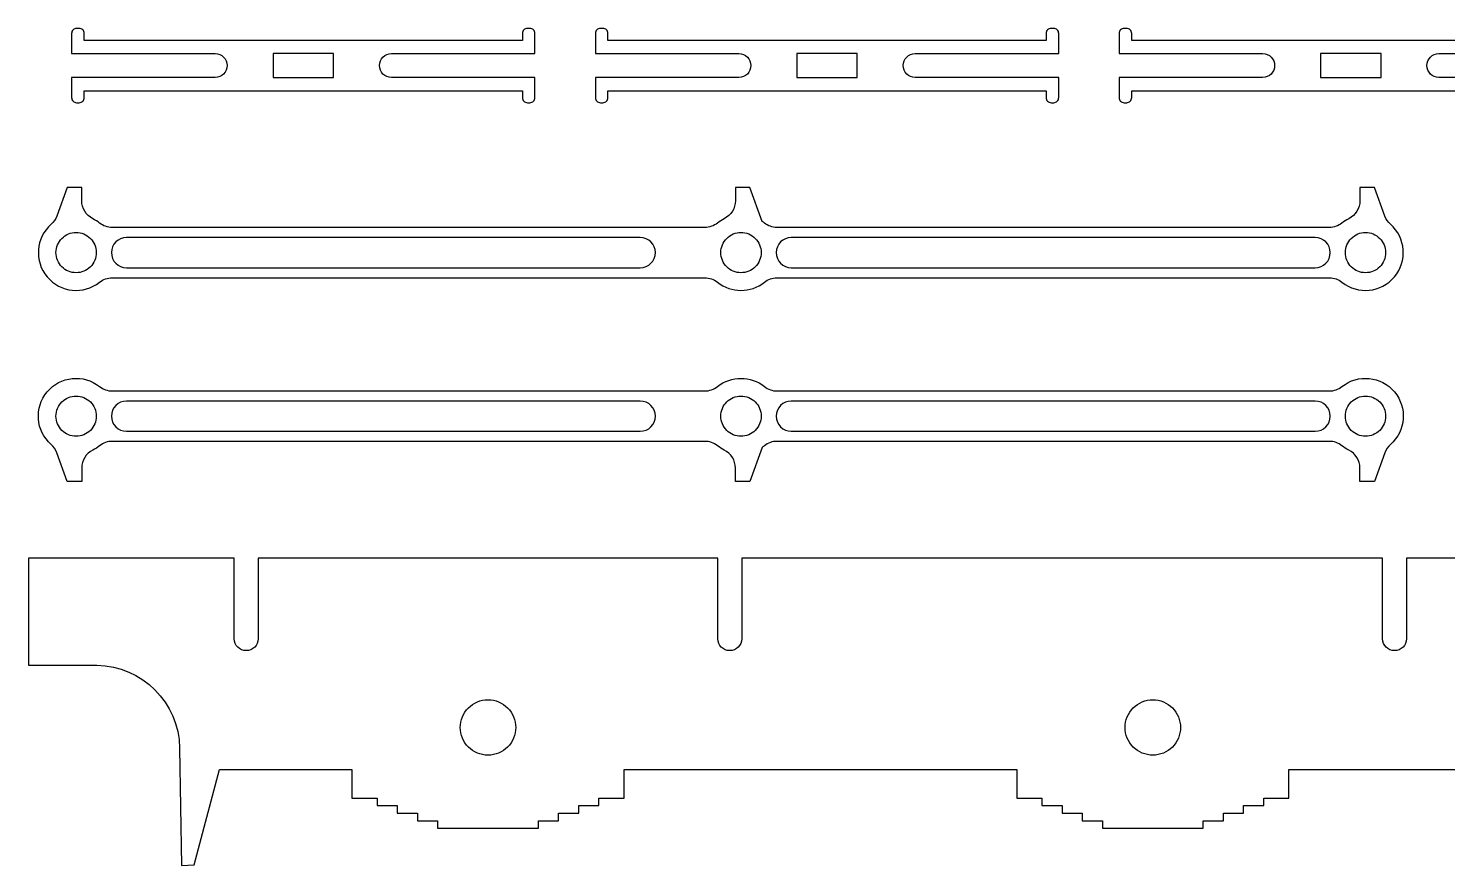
# Model space of a CAD drawing. Header units: millimetres. Extents: x 17 to 658, y 14 to 591.
# Drawn here: x 22.3 to 304.3, y 272.4 to 438.8 of the extents above; entities that cross this region are included whole.
import ezdxf

# ---------------------------------------------------------------- set-up
doc = ezdxf.new("R2010")
doc.units = ezdxf.units.MM

msp = doc.modelspace()

# ---------------------------------------------------------------- linework, layer by layer
at = {"flags": 128}
for points in [[(30.866552, 425.015164, 0.414214), (31.867392, 424.014321), (32.367813, 424.014321, 0.414214), (33.368657, 425.015164), (33.368657, 426.39132), (120.441943, 426.39132), (120.441944, 425.015164, 0.414214), (121.442786, 424.014321), (121.943207, 424.014321, 0.414214), (122.94405, 425.015164), (122.94405, 429.018535), (94.420043, 429.018534, -1), (94.420043, 433.772531), (122.94405, 433.772527), (122.94405, 437.775904, 0.414214), (121.943207, 438.776748), (121.442786, 438.776748, 0.414214), (120.441944, 437.775904), (120.441943, 436.399742), (33.368657, 436.399742), (33.368657, 437.775904, 0.414214), (32.367813, 438.776748), (31.867392, 438.776748, 0.414214), (30.866552, 437.775904), (30.866554, 433.772527), (59.390559, 433.772531, -1), (59.390559, 429.018534), (30.866554, 429.018535), (30.866552, 425.015164)], [(134.94405, 425.015164, 0.414214), (135.944889, 424.014321), (136.445311, 424.014321, 0.414214), (137.446155, 425.015164), (137.446155, 426.39132), (224.519441, 426.39132), (224.519441, 425.015164, 0.414214), (225.520284, 424.014321), (226.020705, 424.014321, 0.414214), (227.021547, 425.015164), (227.021547, 429.018535), (198.49754, 429.018534, -1), (198.49754, 433.772531), (227.021547, 433.772527), (227.021547, 437.775904, 0.414214), (226.020705, 438.776748), (225.520284, 438.776748, 0.414214), (224.519441, 437.775904), (224.519441, 436.399742), (137.446155, 436.399742), (137.446155, 437.775904, 0.414214), (136.445311, 438.776748), (135.944889, 438.776748, 0.414214), (134.94405, 437.775904), (134.944052, 433.772527), (163.468057, 433.772531, -1), (163.468057, 429.018534), (134.944052, 429.018535), (134.94405, 425.015164)], [(328.596939, 436.399742), (241.523653, 436.399742), (241.523652, 437.775904, 0.414214), (240.522809, 438.776748), (240.022387, 438.776748, 0.414214), (239.021547, 437.775904), (239.021549, 433.772527), (267.545555, 433.772531, -1), (267.545555, 429.018534), (239.021549, 429.018535), (239.021547, 425.015164)], [(331.099045, 429.018535), (302.575038, 429.018534, -1), (302.575038, 433.772531), (331.099045, 433.772527)], [(239.021547, 425.015164, 0.414214), (240.022387, 424.014321), (240.522809, 424.014321, 0.414214), (241.523652, 425.015164), (241.523653, 426.39132), (328.596939, 426.39132)], [(36.439201, 388.354681, -0.169586), (38.931355, 389.224978), (156.712669, 389.224978, -0.169586), (159.204821, 388.354681, 0.349215), (168.550396, 388.354681, -0.169586), (171.042553, 389.224978), (280.817123, 389.224978, -0.169586), (283.309277, 388.354681, 0.974965), (292.946572, 399.85933, -0.125779), (291.830449, 401.498146), (289.76905, 407.186743), (286.879011, 407.186743), (286.879012, 404.5441, -0.285151), (284.65179, 400.956305, 0.053117), (283.309277, 400.1037, -0.169586), (280.817123, 399.233402), (171.042553, 399.233402, -0.169586), (168.550396, 400.1037, 0.018039), (168.114773, 400.425255), (165.664597, 407.186743), (162.774558, 407.186743), (162.774557, 404.5441, -0.285151), (160.547334, 400.956305, 0.053117), (159.204821, 400.1037, -0.169586), (156.712669, 399.233402), (38.931355, 399.233402, -0.169586), (36.439201, 400.1037, 0.053117), (35.096688, 400.956305, -0.285151), (32.869465, 404.5441), (32.869465, 407.186743), (29.97943, 407.186743), (27.918034, 401.498146, -0.125779), (26.801906, 399.85933, 0.974965), (36.439201, 388.354681)], [(35.769783, 394.22919, -0.414214), (31.766414, 390.225821, -0.414214), (27.763044, 394.22919, -0.414214), (31.766414, 398.23256, -0.414214), (35.769783, 394.22919)], [(167.880978, 394.22919, -0.414214), (163.877609, 390.225821, -0.414214), (159.874239, 394.22919, -0.414214), (163.877609, 398.23256, -0.414214), (167.880978, 394.22919)], [(291.985434, 394.22919, -0.414214), (287.982064, 390.225821, -0.414214), (283.978695, 394.22919, -0.414214), (287.982064, 398.23256, -0.414214), (291.985434, 394.22919)], [(41.772417, 391.226663), (143.860761, 391.226663, 1), (143.860761, 397.231718), (41.772417, 397.231718, 1), (41.772417, 391.226663)], [(173.886034, 391.226663), (277.973643, 391.226663, 1), (277.973643, 397.231718), (173.886034, 397.231718, 1), (173.886034, 391.226663)], [(32.869465, 348.779221), (29.97943, 348.779221), (27.918034, 354.467818, 0.125779), (26.801906, 356.106634, -0.974965), (36.439201, 367.611283, 0.169586), (38.931355, 366.740986), (156.712669, 366.740986, 0.169586), (159.204821, 367.611283, -0.349215), (168.550396, 367.611283, 0.169586), (171.042553, 366.740986), (280.817123, 366.740986, 0.169586), (283.309277, 367.611283, -0.974965), (292.946572, 356.106634, 0.125779), (291.830449, 354.467818), (289.76905, 348.779221), (286.879011, 348.779221), (286.879012, 351.421864, 0.285151), (284.65179, 355.009659, -0.053117), (283.309277, 355.862264, 0.169586), (280.817123, 356.732562), (171.042553, 356.732562, 0.169586), (168.550396, 355.862264, -0.018039), (168.114773, 355.540709), (165.664597, 348.779221), (162.774558, 348.779221), (162.774557, 351.421864, 0.285151), (160.547334, 355.009659, -0.053117), (159.204821, 355.862264, 0.169586), (156.712669, 356.732562), (38.931355, 356.732562, 0.169586), (36.439201, 355.862264, -0.053117), (35.096688, 355.009659, 0.285151), (32.869465, 351.421864), (32.869465, 348.779221)], [(35.769783, 361.736774, -0.414214), (31.766414, 357.733404, -0.414214), (27.763044, 361.736774, -0.414214), (31.766414, 365.740143, -0.414214), (35.769783, 361.736774)], [(41.772417, 358.734246), (143.860761, 358.734246, 1), (143.860761, 364.739301), (41.772417, 364.739301, 1), (41.772417, 358.734246)], [(167.880978, 361.736774, -0.414214), (163.877609, 357.733404, -0.414214), (159.874239, 361.736774, -0.414214), (163.877609, 365.740143, -0.414214), (167.880978, 361.736774)], [(173.886034, 358.734246), (277.973643, 358.734246, 1), (277.973643, 364.739301), (173.886034, 364.739301, 1), (173.886034, 358.734246)], [(291.985434, 361.736774, -0.414214), (287.982064, 357.733404, -0.414214), (283.978695, 361.736774, -0.414214), (287.982064, 365.740143, -0.414214), (291.985434, 361.736774)], [(415.486917, 333.536318), (296.136448, 333.536318), (296.136452, 317.522843, -1), (291.382451, 317.522843), (291.382448, 333.536318), (164.025261, 333.536318), (164.025261, 317.522843, -1), (159.271258, 317.522843), (159.271258, 333.536318), (67.944391, 333.536318), (67.944391, 317.522843, -1), (63.190391, 317.522843), (63.190392, 333.536318), (22.280956, 333.536318), (22.280956, 312.258915), (35.873487, 312.258914, -0.404403), (52.338846, 295.793556), (52.731397, 272.438297)], [(119.112458, 299.882995, -0.414214), (113.607825, 294.378362, -0.414214), (108.103192, 299.882995, -0.414214), (113.607825, 305.387628, -0.414214), (119.112458, 299.882995)], [(251.223653, 299.882995, -0.414214), (245.71902, 294.378362, -0.414214), (240.214387, 299.882995, -0.414214), (245.71902, 305.387628, -0.414214), (251.223653, 299.882995)]]:
    msp.add_lwpolyline(points, format="xyb", dxfattribs=at)
for points in [[(70.900248, 433.772527), (70.900248, 429.018535), (82.910355, 429.018535), (82.910355, 433.772527), (70.900248, 433.772527)], [(174.977746, 433.772527), (174.977746, 429.018535), (186.987853, 429.018535), (186.987853, 433.772527), (174.977746, 433.772527)], [(279.055244, 433.772527), (279.055244, 429.018535), (291.065351, 429.018535), (291.065351, 433.772527), (279.055244, 433.772527)], [(52.731397, 272.438297), (55.226729, 272.590896), (60.244493, 291.500938), (86.576187, 291.500938), (86.576187, 285.857149), (91.580398, 285.857149), (91.580398, 284.355886), (95.583768, 284.355886), (95.583768, 282.854623), (99.587137, 282.854623), (99.587137, 281.353357), (103.590507, 281.353357), (103.590507, 279.852094), (123.625143, 279.852094), (123.625143, 281.353357), (127.628513, 281.353357), (127.628513, 282.854623), (131.631882, 282.854623), (131.631882, 284.355886), (135.635252, 284.355886), (135.635252, 285.857149), (140.639464, 285.857149), (140.639464, 291.500938), (218.687378, 291.500938), (218.687378, 285.857149), (223.691592, 285.857149), (223.691592, 284.355886), (227.694962, 284.355886), (227.694962, 282.854623), (231.698333, 282.854623), (231.698333, 281.353357), (235.701703, 281.353357), (235.701703, 279.852094), (255.736331, 279.852094), (255.736331, 281.353357), (259.739709, 281.353357), (259.739709, 282.854623), (263.743071, 282.854623), (263.743071, 284.355886), (267.746449, 284.355886), (267.746449, 285.857149), (272.750656, 285.857149), (272.750656, 291.500938), (342.791839, 291.500938)]]:
    msp.add_lwpolyline(points, dxfattribs=at)

doc.saveas('drawing.dxf')
